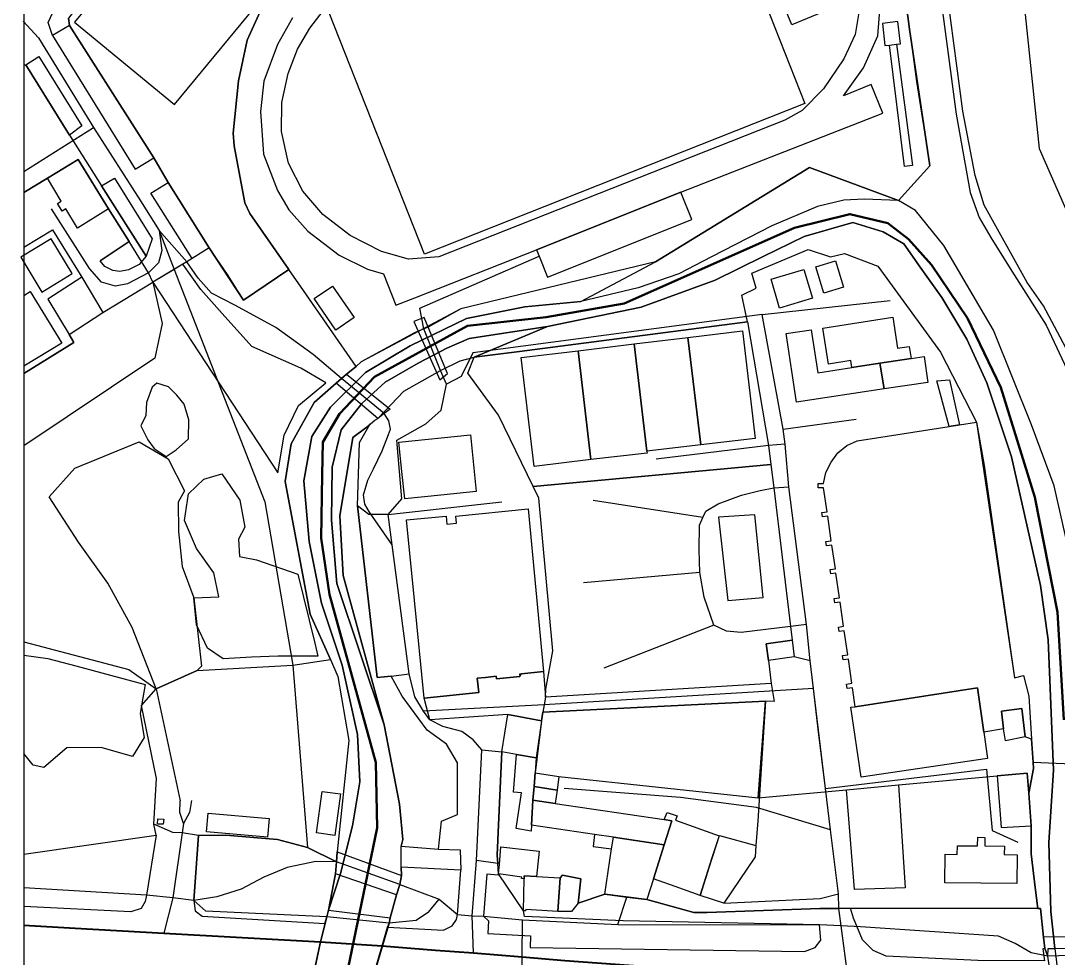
# Model space of a CAD drawing. Header units: millimetres. Extents: x 2635158 to 2636580, y 5834609 to 5836244.
# Drawn here: x 2635160.4 to 2635448.3, y 5835397.2 to 5835657.4 of the extents above; entities that cross this region are included whole.
import ezdxf

# ---------------------------------------------------------------- set-up
doc = ezdxf.new("R2010")
doc.units = ezdxf.units.MM
for name, color, linetype in [('IRT_OpenStreetMap_Vector geometry_amenity_cinema', 44, 'Continuous'), ('IRT_OpenStreetMap_Vector geometry_amenity_parking', 44, 'Continuous'), ('IRT_OpenStreetMap_Vector geometry_amenity_shelter', 44, 'Continuous'), ('IRT_OpenStreetMap_Vector geometry_barrier_fence', 90, 'Continuous'), ('IRT_OpenStreetMap_Vector geometry_barrier_wall', 90, 'Continuous'), ('IRT_OpenStreetMap_Vector geometry_building_barn', 10, 'Continuous'), ('IRT_OpenStreetMap_Vector geometry_building_civic', 10, 'Continuous'), ('IRT_OpenStreetMap_Vector geometry_building_garage', 10, 'Continuous'), ('IRT_OpenStreetMap_Vector geometry_building_industrial', 10, 'Continuous'), ('IRT_OpenStreetMap_Vector geometry_building_residential', 10, 'Continuous'), ('IRT_OpenStreetMap_Vector geometry_building_service', 10, 'Continuous'), ('IRT_OpenStreetMap_Vector geometry_building_yes', 10, 'Continuous'), ('IRT_OpenStreetMap_Vector geometry_highway_cycleway', 220, 'Continuous'), ('IRT_OpenStreetMap_Vector geometry_highway_path', 220, 'Continuous'), ('IRT_OpenStreetMap_Vector geometry_highway_service', 220, 'Continuous'), ('IRT_OpenStreetMap_Vector geometry_landuse_grass', 60, 'Continuous'), ('IRT_OpenStreetMap_Vector geometry_landuse_residential', 60, 'Continuous'), ('IRT_OpenStreetMap_Vector geometry_leisure_outdoor_seating', 82, 'Continuous'), ('IRT_OpenStreetMap_Vector geometry_leisure_pitch', 82, 'Continuous'), ('IRT_OpenStreetMap_Vector geometry_leisure_sports_centre', 82, 'Continuous'), ('IRT_OpenStreetMap_Vector geometry_leisure_swimming_pool', 82, 'Continuous'), ('IRT_OpenStreetMap_Vector geometry_leisure_track', 82, 'Continuous'), ('IRT_OpenStreetMap_Vector geometry_man_made_bridge', 30, 'Continuous'), ('IRT_OpenStreetMap_Vector geometry_man_made_pipeline', 30, 'Continuous'), ('IRT_OpenStreetMap_Vector geometry_natural_bare_rock', 72, 'Continuous'), ('IRT_OpenStreetMap_Vector geometry_natural_cliff', 72, 'Continuous'), ('IRT_OpenStreetMap_Vector geometry_natural_grassland', 72, 'Continuous'), ('IRT_OpenStreetMap_Vector geometry_natural_sand', 72, 'Continuous'), ('IRT_OpenStreetMap_Vector geometry_natural_scrub', 72, 'Continuous'), ('IRT_OpenStreetMap_Vector geometry_natural_water', 72, 'Continuous'), ('IRT_OpenStreetMap_Vector geometry_natural_wood', 72, 'Continuous'), ('IRT_OpenStreetMap_Vector geometry_tourism_caravan_site', 24, 'Continuous'), ('IRT_OpenStreetMap_Vector geometry_unknown', 7, 'Continuous')]:
    doc.layers.add(name, color=color, linetype=linetype)
for name, color, linetype, lineweight in [('IRT_OpenStreetMap_Vector geometry_highway_footway', 220, 'Continuous', 30), ('IRT_OpenStreetMap_Vector geometry_highway_primary', 220, 'Continuous', 40), ('IRT_OpenStreetMap_Vector geometry_waterway_stream', 130, 'Continuous', 50)]:
    doc.layers.add(name, color=color, linetype=linetype, lineweight=lineweight)

msp = doc.modelspace()

# ---------------------------------------------------------------- linework, layer by layer
msp.add_lwpolyline([(2635161.27, 5834613.55), (2636575.35, 5834613.55), (2636575.35, 5836234.65), (2635161.27, 5836234.65)], close=True)
at = {"layer": 'IRT_OpenStreetMap_Vector geometry_amenity_cinema'}
msp.add_lwpolyline([(2635368.62, 5835534.3), (2635369.45, 5835527.83), (2635374, 5835489.26), (2635374.46, 5835485.47), (2635367.26, 5835484.48), (2635367.95, 5835479.88), (2635368.71, 5835473.52), (2635306.02, 5835469.72), (2635306.18, 5835471.95), (2635308.07, 5835482.59), (2635304.23, 5835524.95), (2635302.62, 5835528.18), (2635368.62, 5835534.3)], dxfattribs=at)
at = {"layer": 'IRT_OpenStreetMap_Vector geometry_amenity_parking'}
for points in [[(2635192.2, 5835616.23), (2635197.4, 5835619.38), (2635173.94, 5835656.13), (2635169.27, 5835653.37), (2635192.2, 5835616.23)], [(2635161.87, 5835645.23), (2635165.44, 5835647.48), (2635177.42, 5835628.22), (2635173.96, 5835625.72), (2635161.87, 5835645.23)], [(2635182.88, 5835611.58), (2635186.49, 5835613.7), (2635196.86, 5835596.92), (2635195.19, 5835592.05), (2635182.88, 5835611.58)], [(2635212.73, 5835594.4), (2635207.99, 5835591.42), (2635196.57, 5835609.6), (2635201.31, 5835612.57), (2635212.73, 5835594.4)], [(2635205.42, 5835589.83), (2635202.99, 5835588.37), (2635197.1, 5835584.83), (2635231.81, 5835531.98), (2635233.51, 5835542.39), (2635237.49, 5835550.6), (2635245.1, 5835556.93), (2635238.17, 5835561.02), (2635224.58, 5835566.98), (2635216.28, 5835576.2), (2635210.41, 5835582.82), (2635205.42, 5835589.83)], [(2635262.42, 5835520.41), (2635257.07, 5835520.35), (2635253.91, 5835522.82), (2635259.35, 5835475.11), (2635263.2, 5835475.55), (2635268.24, 5835476.13), (2635262.42, 5835520.41)], [(2635205.21, 5835432.08), (2635202.68, 5835432.17), (2635197.38, 5835434.41), (2635198.12, 5835447.1), (2635193.93, 5835467.38), (2635198.04, 5835472.03), (2635209.42, 5835477.11), (2635235.93, 5835478.61), (2635246.36, 5835480.1), (2635248.46, 5835475.4), (2635251.52, 5835457.69), (2635248.23, 5835426.73), (2635248.01, 5835423.94), (2635239.98, 5835427.93), (2635231.65, 5835430.2), (2635217.31, 5835431.37), (2635209.8, 5835431.25), (2635205.21, 5835432.08)], [(2635379.49, 5835479.75), (2635375.1, 5835480.85), (2635367.95, 5835479.88), (2635368.71, 5835473.52), (2635369.49, 5835468.53), (2635367.13, 5835468.54), (2635364.94, 5835435.41), (2635364.42, 5835428.56), (2635364.26, 5835425.39), (2635355.58, 5835412.53), (2635382.3, 5835413.78), (2635387.34, 5835415.1), (2635385.11, 5835432.87), (2635383.73, 5835444.33), (2635379.49, 5835479.75)], [(2635272.36, 5835469.37), (2635287.52, 5835471), (2635287.11, 5835474.96), (2635289.41, 5835475.19), (2635292.39, 5835475.48), (2635292.46, 5835474.8), (2635298.89, 5835475.45), (2635299.39, 5835476.17), (2635305.51, 5835476.77), (2635306.02, 5835469.72), (2635305.65, 5835467.6), (2635305.31, 5835465.57), (2635304.92, 5835463.09), (2635295.62, 5835464.85), (2635273.92, 5835463.44), (2635272.36, 5835469.37)], [(2635288.35, 5835455.04), (2635293.93, 5835454.5), (2635293.1, 5835436.27), (2635292.62, 5835425.79), (2635292.8, 5835423.48), (2635286.93, 5835424.33), (2635288.35, 5835455.04)], [(2635389.59, 5835444), (2635403.97, 5835445.34), (2635405.82, 5835416.79), (2635391.8, 5835416.28), (2635389.59, 5835444)], [(2635322.53, 5835415.05), (2635324.35, 5835427.58), (2635324.96, 5835430.84), (2635339.01, 5835428.68), (2635336.03, 5835419.25), (2635334.13, 5835413.51), (2635322.53, 5835415.05)], [(2635315.15, 5835412.5), (2635313.3, 5835410.2), (2635309.45, 5835410.19), (2635310.16, 5835419.5), (2635310.8, 5835420.33), (2635315.86, 5835419.28), (2635315.15, 5835412.5)]]:
    msp.add_lwpolyline(points, dxfattribs=at)
at = {"layer": 'IRT_OpenStreetMap_Vector geometry_amenity_shelter'}
msp.add_lwpolyline([(2635212.4, 5835437.51), (2635229.4, 5835436.03), (2635228.93, 5835430.82), (2635211.94, 5835432.3), (2635212.4, 5835437.51)], dxfattribs=at)
at = {"layer": 'IRT_OpenStreetMap_Vector geometry_barrier_fence'}
for points in [[(2635304.35, 5835768.57), (2635321.81, 5835768.52), (2635333.2, 5835767.92), (2635338.98, 5835767.84), (2635353.21, 5835766.67), (2635363.78, 5835763.19), (2635367.5, 5835760.68), (2635375.69, 5835753.91), (2635382.13, 5835748.3), (2635384.96, 5835736.34), (2635386.42, 5835730.18), (2635402.13, 5835680.62), (2635404.84, 5835672.08), (2635407.07, 5835655.13), (2635412.66, 5835617.18), (2635404.02, 5835607.53), (2635379.27, 5835616.69), (2635336.56, 5835590.52)], [(2635439.76, 5835584.8), (2635427.78, 5835606.27), (2635425.26, 5835614.45), (2635421.85, 5835632.31), (2635416.05, 5835676.47), (2635411.05, 5835704.39), (2635407.78, 5835712.67), (2635398.33, 5835731.24), (2635392.79, 5835746.94), (2635391.32, 5835753.21)], [(2635386.42, 5835730.18), (2635350.77, 5835715.78), (2635341.85, 5835712.18), (2635251.81, 5835675.95), (2635247.96, 5835673.54), (2635242.13, 5835674.39), (2635233.62, 5835668.24), (2635227.89, 5835662.25), (2635223.29, 5835652.02), (2635220.88, 5835640.8), (2635219.36, 5835626.27), (2635219.69, 5835622.7), (2635222.62, 5835606.93), (2635224.03, 5835603.89), (2635234.86, 5835588.4)], [(2635336.56, 5835590.52), (2635282.55, 5835577.51), (2635273.5, 5835572.38), (2635272.25, 5835571.88), (2635269.68, 5835570.77), (2635254.86, 5835562.74), (2635253.47, 5835561.47), (2635238.91, 5835582.6), (2635234.86, 5835588.4), (2635222.2, 5835579.92), (2635217.97, 5835586.73), (2635212.73, 5835594.4), (2635201.31, 5835612.57), (2635197.4, 5835619.38), (2635173.94, 5835656.13), (2635173.64, 5835658.19)], [(2635161.27, 5835609.75), (2635167.82, 5835613.73)], [(2635197.1, 5835584.83), (2635195.88, 5835587.49), (2635190.55, 5835596.14)], [(2635197.1, 5835584.83), (2635199.64, 5835573.44), (2635197.62, 5835563.82), (2635161.27, 5835539.41)], [(2635452.8, 5835562.29), (2635444.25, 5835578.26), (2635439.76, 5835584.8)], [(2635286.22, 5835564.05), (2635298.85, 5835565.67), (2635362.07, 5835573.91), (2635367.94, 5835539.58), (2635368.62, 5835534.3), (2635302.62, 5835528.18), (2635293.03, 5835547.92), (2635284.48, 5835559.58), (2635286.22, 5835564.05)], [(2635362.07, 5835573.91), (2635298.85, 5835565.67), (2635286.22, 5835564.05)], [(2635367.95, 5835479.88), (2635368.71, 5835473.52), (2635306.02, 5835469.72), (2635306.18, 5835471.95), (2635308.07, 5835482.59), (2635304.23, 5835524.95), (2635302.62, 5835528.18), (2635368.62, 5835534.3), (2635369.45, 5835527.83), (2635374, 5835489.26), (2635374.46, 5835485.47)], [(2635442.65, 5835411.07), (2635441.96, 5835416.88), (2635440.85, 5835426.16), (2635440.8, 5835433.95), (2635440.14, 5835443.04), (2635441.43, 5835449.87), (2635441.34, 5835451.56), (2635440.96, 5835458)], [(2635445.43, 5835397.81), (2635444.62, 5835399.93), (2635444.28, 5835403.06), (2635443.45, 5835411.02), (2635442.65, 5835411.07)]]:
    msp.add_lwpolyline(points, dxfattribs=at)
at = {"layer": 'IRT_OpenStreetMap_Vector geometry_barrier_wall'}
for points in [[(2635184.8, 5835605.23), (2635190.55, 5835596.14), (2635182.45, 5835590.77)], [(2635177.38, 5835586.22), (2635183.17, 5835576.46), (2635197.1, 5835584.83)], [(2635310.16, 5835419.5), (2635310.8, 5835420.33), (2635315.86, 5835419.28), (2635315.15, 5835412.5), (2635322.53, 5835415.05), (2635328.58, 5835414.15), (2635334.13, 5835413.51), (2635347.21, 5835409.91), (2635350.93, 5835409.92), (2635382.21, 5835411), (2635387.43, 5835411), (2635390.71, 5835411.11), (2635442.65, 5835411.07)]]:
    msp.add_lwpolyline(points, dxfattribs=at)
at = {"layer": 'IRT_OpenStreetMap_Vector geometry_building_barn'}
msp.add_lwpolyline([(2635293.93, 5835454.5), (2635295.62, 5835464.85), (2635304.92, 5835463.09), (2635303.42, 5835452.83), (2635297.97, 5835453.73), (2635293.93, 5835454.5)], dxfattribs=at)
at = {"layer": 'IRT_OpenStreetMap_Vector geometry_building_civic'}
for points in [[(2635161.27, 5835594.56), (2635169.23, 5835599.39), (2635177.38, 5835586.22), (2635167.98, 5835580.13), (2635173.87, 5835570.36), (2635175.2, 5835568.13), (2635161.27, 5835559.55)], [(2635391.05, 5835561.16), (2635390.75, 5835563.09), (2635384.62, 5835562.14), (2635383.03, 5835572.12), (2635402.4, 5835575.15), (2635403.75, 5835566.55), (2635407, 5835566.98), (2635407.51, 5835563.68), (2635398.86, 5835562.35), (2635391.05, 5835561.16)], [(2635265.97, 5835422.52), (2635266.02, 5835428.34), (2635276.32, 5835427.53), (2635282.39, 5835427.36), (2635282.6, 5835421.69), (2635265.97, 5835422.52)]]:
    msp.add_lwpolyline(points, dxfattribs=at)
at = {"layer": 'IRT_OpenStreetMap_Vector geometry_building_garage'}
for points in [[(2635309.25, 5835443.86), (2635302.87, 5835444.87), (2635303.19, 5835448.69), (2635309.79, 5835447.65), (2635309.25, 5835443.86)], [(2635302.87, 5835444.87), (2635309.25, 5835443.86), (2635308.71, 5835440.18), (2635302.54, 5835441.1), (2635302.87, 5835444.87)]]:
    msp.add_lwpolyline(points, dxfattribs=at)
at = {"layer": 'IRT_OpenStreetMap_Vector geometry_building_industrial'}
msp.add_lwpolyline([(2635392, 5835467.05), (2635391.26, 5835472.31), (2635389.8, 5835472.09), (2635389.61, 5835473.32), (2635391.09, 5835473.54), (2635390.12, 5835480.22), (2635388.65, 5835480.01), (2635388.48, 5835481.21), (2635389.94, 5835481.42), (2635388.97, 5835488.14), (2635387.51, 5835487.93), (2635387.33, 5835489.15), (2635388.79, 5835489.36), (2635387.82, 5835496.04), (2635386.36, 5835495.83), (2635386.19, 5835497.04), (2635387.65, 5835497.25), (2635386.66, 5835504.09), (2635385.2, 5835503.88), (2635385.03, 5835505.08), (2635386.49, 5835505.29), (2635385.53, 5835511.92), (2635384.07, 5835511.71), (2635383.89, 5835512.92), (2635385.35, 5835513.12), (2635384.36, 5835519.94), (2635382.9, 5835519.73), (2635382.73, 5835520.96), (2635384.18, 5835521.17), (2635383.23, 5835527.8), (2635381.76, 5835527.75), (2635381.75, 5835528.97), (2635383.24, 5835528.99), (2635383.88, 5835532.04), (2635385.32, 5835534.9), (2635387.17, 5835537.49), (2635389.66, 5835539.5), (2635392.51, 5835540.83), (2635397.9, 5835541.67), (2635418.03, 5835544.79), (2635420.93, 5835545.24), (2635425.7, 5835545.98), (2635427.79, 5835534.01), (2635436.19, 5835475.05), (2635438.67, 5835475.66), (2635440.14, 5835469.93), (2635440.96, 5835458), (2635439.19, 5835458.67), (2635438.22, 5835466.5), (2635432.56, 5835465.77), (2635433.15, 5835460.94), (2635427.65, 5835459.95), (2635425.89, 5835472.29), (2635392, 5835467.05)], dxfattribs=at)
at = {"layer": 'IRT_OpenStreetMap_Vector geometry_building_residential'}
for points in [[(2635339.01, 5835428.68), (2635324.96, 5835430.84), (2635319.62, 5835431.55), (2635302.12, 5835434.14), (2635302.54, 5835441.1), (2635308.71, 5835440.18), (2635338.95, 5835435.71), (2635341.13, 5835435.39), (2635339.01, 5835428.68)], [(2635336.03, 5835419.25), (2635339.01, 5835428.68), (2635341.13, 5835435.39), (2635338.95, 5835435.71), (2635339.82, 5835437.69), (2635342.55, 5835436.76), (2635342.12, 5835435.57), (2635354.22, 5835431.22), (2635352.31, 5835425.21), (2635351.48, 5835422.62), (2635348.94, 5835414.66), (2635342.08, 5835417.1), (2635336.03, 5835419.25)], [(2635433.41, 5835428.34), (2635433.38, 5835425.98), (2635436.98, 5835425.97), (2635436.86, 5835417.93), (2635416.86, 5835418.17), (2635417, 5835426.1), (2635420.32, 5835426.06), (2635420.4, 5835428.44), (2635425.98, 5835428.43), (2635426.01, 5835430.79), (2635428.01, 5835430.76), (2635427.98, 5835428.4), (2635433.41, 5835428.34)], [(2635299.98, 5835410.4), (2635300.16, 5835419.26), (2635300.16, 5835420.14), (2635303.53, 5835419.93), (2635310.16, 5835419.5), (2635309.45, 5835410.19), (2635300.55, 5835410.77), (2635300.54, 5835410.39), (2635299.98, 5835410.4)]]:
    msp.add_lwpolyline(points, dxfattribs=at)
at = {"layer": 'IRT_OpenStreetMap_Vector geometry_building_service'}
msp.add_lwpolyline([(2635167.82, 5835613.73), (2635176.34, 5835618.95), (2635184.8, 5835605.23), (2635176.21, 5835599.83), (2635172.94, 5835605.25), (2635171.88, 5835604.61), (2635170.59, 5835606.72), (2635171.65, 5835607.35), (2635167.82, 5835613.73)], dxfattribs=at)
at = {"layer": 'IRT_OpenStreetMap_Vector geometry_building_yes'}
for points in [[(2635303.56, 5835593.81), (2635304.25, 5835592.09), (2635306.6, 5835586.22), (2635346.65, 5835602.23), (2635343.61, 5835609.82), (2635303.56, 5835593.81)], [(2635381.05, 5835589.1), (2635386.51, 5835590.8), (2635388.77, 5835583.49), (2635383.31, 5835581.8), (2635381.05, 5835589.1)], [(2635368.65, 5835585.71), (2635377.73, 5835588.41), (2635380.1, 5835580.4), (2635371.03, 5835577.7), (2635368.65, 5835585.71)], [(2635241.87, 5835580.33), (2635246.97, 5835583.81), (2635252.96, 5835575.04), (2635247.86, 5835571.57), (2635241.87, 5835580.33)], [(2635398.86, 5835562.35), (2635400, 5835555.24), (2635375.69, 5835551.59), (2635372.84, 5835570.59), (2635379.78, 5835571.66), (2635381.62, 5835559.71), (2635391.05, 5835561.16), (2635398.86, 5835562.35)], [(2635398.86, 5835562.35), (2635407.51, 5835563.68), (2635411.17, 5835564.24), (2635412.17, 5835557.07), (2635400, 5835555.24), (2635398.86, 5835562.35)], [(2635418.03, 5835544.79), (2635414.68, 5835557.47), (2635418.13, 5835557.8), (2635420.93, 5835545.24), (2635418.03, 5835544.79)], [(2635265.37, 5835540.45), (2635285.2, 5835542.47), (2635286.81, 5835526.75), (2635276.96, 5835525.74), (2635266.97, 5835524.72), (2635266.2, 5835532.34), (2635265.37, 5835540.45)], [(2635298.83, 5835476.11), (2635298.89, 5835475.45), (2635292.46, 5835474.8), (2635292.39, 5835475.48), (2635289.41, 5835475.19), (2635287.11, 5835474.96), (2635287.52, 5835471), (2635272.36, 5835469.37), (2635269.68, 5835496.57), (2635267.52, 5835518.88), (2635278.49, 5835519.94), (2635278.71, 5835517.7), (2635281.37, 5835517.96), (2635281.16, 5835519.97), (2635301.22, 5835521.93), (2635305.51, 5835476.77), (2635299.39, 5835476.17), (2635298.83, 5835476.11)], [(2635354.06, 5835519.69), (2635356.68, 5835496.51), (2635366.45, 5835497.39), (2635364.17, 5835520.27), (2635354.06, 5835519.69)], [(2635374.46, 5835485.47), (2635375.1, 5835480.85), (2635367.95, 5835479.88), (2635367.26, 5835484.48), (2635374.46, 5835485.47)], [(2635390.77, 5835466.87), (2635392, 5835467.05), (2635425.89, 5835472.29), (2635427.65, 5835459.95), (2635428.72, 5835452.67), (2635393.61, 5835447.51), (2635390.77, 5835466.87)], [(2635438.22, 5835466.5), (2635439.19, 5835458.67), (2635433.74, 5835457.53), (2635433.15, 5835460.94), (2635432.56, 5835465.77), (2635438.22, 5835466.5)], [(2635297.97, 5835453.73), (2635303.42, 5835452.83), (2635303.19, 5835448.69), (2635302.87, 5835444.87), (2635302.54, 5835441.1), (2635302.12, 5835434.14), (2635302.03, 5835432.46), (2635297.9, 5835433.26), (2635299.36, 5835443.11), (2635297.2, 5835443.29), (2635297.97, 5835453.73)], [(2635431.42, 5835447.88), (2635432.49, 5835433.56), (2635440.8, 5835433.95), (2635440.14, 5835443.04), (2635439.68, 5835448.55), (2635431.42, 5835447.88)], [(2635244.04, 5835443.53), (2635249.12, 5835442.86), (2635247.55, 5835431.31), (2635242.47, 5835431.99), (2635244.04, 5835443.53)], [(2635198.43, 5835435.96), (2635200.11, 5835435.81), (2635199.99, 5835434.43), (2635198.37, 5835434.48), (2635198.43, 5835435.96)], [(2635319.62, 5835431.55), (2635319.24, 5835428.23), (2635324.35, 5835427.58), (2635324.96, 5835430.84), (2635319.62, 5835431.55)], [(2635304.27, 5835426.99), (2635303.53, 5835419.93), (2635300.16, 5835420.14), (2635300.16, 5835419.26), (2635299.42, 5835419.36), (2635299.46, 5835419.73), (2635293.02, 5835420.67), (2635293.26, 5835423.28), (2635293.69, 5835428.12), (2635304.27, 5835426.99)]]:
    msp.add_lwpolyline(points, dxfattribs=at)
at = {"layer": 'IRT_OpenStreetMap_Vector geometry_highway_cycleway'}
for points in [[(2635233.27, 5835741.56), (2635254.92, 5835759.88), (2635262.79, 5835763.53), (2635277.82, 5835767.95), (2635298.18, 5835772.21), (2635319.34, 5835771.86), (2635333.48, 5835770.8), (2635350.88, 5835769.25), (2635358.05, 5835767.73), (2635363.44, 5835765.46), (2635371.47, 5835759.78), (2635378.92, 5835753.46), (2635387.57, 5835744.83), (2635393.7, 5835735.81), (2635397.22, 5835729.25), (2635408.6, 5835704.04), (2635414.88, 5835670.57), (2635420.02, 5835631.52), (2635423.93, 5835609.74), (2635426.41, 5835602.78), (2635429.63, 5835597.27), (2635435.44, 5835587.97), (2635444.95, 5835572.96), (2635451.58, 5835558.97)], [(2635249.4, 5835558.12), (2635241.54, 5835564.83), (2635231.21, 5835572.3), (2635219.84, 5835578.49), (2635213.33, 5835581.85), (2635209.66, 5835585.97), (2635206.53, 5835590.49), (2635198.8, 5835599.24)], [(2635261.24, 5835548.38), (2635249.4, 5835558.12)], [(2635263.53, 5835511.95), (2635257.17, 5835521.07), (2635255.91, 5835523.28), (2635255.54, 5835525.84), (2635256.71, 5835529.88), (2635258.31, 5835533.06), (2635260.73, 5835538.02), (2635262.49, 5835542.6), (2635263.06, 5835544.11), (2635262.62, 5835546.43), (2635261.24, 5835548.38)], [(2635248.01, 5835423.94), (2635242.34, 5835424.09), (2635234.35, 5835422.41), (2635227.85, 5835419.76), (2635221.58, 5835416.43), (2635214.86, 5835414.23), (2635208.43, 5835413.23)], [(2635265.61, 5835417.69), (2635248.01, 5835423.94)], [(2635195.3, 5835414.74), (2635161.27, 5835416.73)], [(2635265.61, 5835417.69), (2635276.58, 5835413.59), (2635281.64, 5835409.41)], [(2635208.43, 5835413.23), (2635202.68, 5835413.95), (2635195.3, 5835414.74)], [(2635281.64, 5835409.41), (2635285.73, 5835409.02)], [(2635285.73, 5835409.02), (2635288.82, 5835408.87)], [(2635288.82, 5835408.87), (2635299.67, 5835407.87), (2635326.13, 5835406.57), (2635382.1, 5835406.51)], [(2635393.43, 5835405.9), (2635388.08, 5835406.25), (2635382.1, 5835406.51)], [(2635445.43, 5835397.81), (2635440.82, 5835398.76), (2635436.43, 5835401.31), (2635431.76, 5835403.34), (2635393.43, 5835405.9)], [(2635458.87, 5835398.26), (2635454.64, 5835398.12), (2635445.43, 5835397.81)]]:
    msp.add_lwpolyline(points, dxfattribs=at)
at = {"layer": 'IRT_OpenStreetMap_Vector geometry_highway_footway'}
for points in [[(2635272.25, 5835571.88), (2635271.21, 5835577.64), (2635304.25, 5835592.09)], [(2635276.91, 5835560.36), (2635272.25, 5835571.88)], [(2635262.42, 5835520.41), (2635266.15, 5835524.78), (2635264.8, 5835540.99), (2635272.83, 5835545.53), (2635277.07, 5835549.35), (2635278.58, 5835556.57), (2635276.91, 5835560.36)], [(2635378.45, 5835489.86), (2635374, 5835489.26), (2635360.37, 5835487.61), (2635356.3, 5835488.04), (2635352.73, 5835489.7), (2635350.06, 5835497.46), (2635348.9, 5835504.33), (2635348.72, 5835510.59), (2635348.78, 5835517.46), (2635349.71, 5835519.54), (2635350.51, 5835521.36), (2635353.99, 5835523.33), (2635360.44, 5835525.76), (2635365.64, 5835527.04), (2635369.45, 5835527.83), (2635373.6, 5835528.09)], [(2635262.42, 5835520.41), (2635293.97, 5835523.91)], [(2635349.71, 5835519.54), (2635319.25, 5835524.28)], [(2635348.9, 5835504.33), (2635316.62, 5835501.41)], [(2635352.73, 5835489.7), (2635322.23, 5835477.73)], [(2635380.41, 5835472.05), (2635305.65, 5835467.6), (2635272.22, 5835465.76)], [(2635217.31, 5835431.37), (2635231.65, 5835430.2), (2635239.98, 5835427.93), (2635248.01, 5835423.94)], [(2635273.61, 5835410.03), (2635276.58, 5835413.59)], [(2635245.38, 5835408.73), (2635211.81, 5835410.3), (2635208.43, 5835413.23)], [(2635262.66, 5835406.96), (2635245.38, 5835408.73)], [(2635273.61, 5835410.03), (2635270.18, 5835407.66), (2635262.66, 5835406.96)], [(2635299.68, 5835386.33), (2635299.53, 5835397.62), (2635299.67, 5835407.87)]]:
    msp.add_lwpolyline(points, dxfattribs=at)
at = {"layer": 'IRT_OpenStreetMap_Vector geometry_highway_path'}
for points in [[(2635198.8, 5835599.24), (2635202.99, 5835588.37), (2635228.18, 5835523.94), (2635235.93, 5835478.61), (2635239.98, 5835427.93)], [(2635366.15, 5835575.88), (2635285.91, 5835565.28), (2635282.66, 5835558.68), (2635278.58, 5835556.57)], [(2635372.52, 5835539.93), (2635367.94, 5835539.58), (2635336.72, 5835535.78)], [(2635161.27, 5835485.05), (2635190.38, 5835477.4), (2635198.04, 5835472.03), (2635204.69, 5835440.9)], [(2635385.11, 5835432.87), (2635364.59, 5835439.07), (2635343.48, 5835441.87), (2635311.19, 5835444.34)]]:
    msp.add_lwpolyline(points, dxfattribs=at)
at = {"layer": 'IRT_OpenStreetMap_Vector geometry_highway_primary'}
for points in [[(2635161.27, 5835406.39), (2635175.54, 5835405.59), (2635200.09, 5835404.21), (2635243.64, 5835401.76)], [(2635243.64, 5835401.76), (2635260.76, 5835400.68)], [(2635260.76, 5835400.68), (2635275.55, 5835399.47)], [(2635275.55, 5835399.47), (2635286.09, 5835398.74), (2635299.53, 5835397.62), (2635311.38, 5835396.64), (2635358.44, 5835393.22), (2635390.06, 5835391.62), (2635416.21, 5835390.2), (2635446.75, 5835389.15)]]:
    msp.add_lwpolyline(points, dxfattribs=at)
at = {"layer": 'IRT_OpenStreetMap_Vector geometry_highway_service'}
for points in [[(2635161.09, 5835657.32), (2635165.35, 5835652.69), (2635180.66, 5835627.76), (2635193.68, 5835607.46), (2635198.8, 5835599.24)], [(2635161.27, 5835615.57), (2635180.66, 5835627.76)], [(2635198.8, 5835599.24), (2635199.59, 5835593.65), (2635198.67, 5835590.23), (2635195.88, 5835587.49), (2635190.03, 5835584.44), (2635186.71, 5835583.73), (2635182.83, 5835584.9), (2635179.53, 5835588.69), (2635168.92, 5835605.26)], [(2635381.76, 5835460.79), (2635380.41, 5835472.05), (2635379.49, 5835479.75), (2635378.45, 5835489.86), (2635373.6, 5835528.09), (2635372.52, 5835539.93), (2635372.02, 5835544.04), (2635366.15, 5835575.88), (2635401.72, 5835579.8)], [(2635372.02, 5835544.04), (2635392.23, 5835546.87)], [(2635263.53, 5835511.95), (2635262.42, 5835520.41)], [(2635288.35, 5835455.04), (2635286, 5835457.87), (2635282.87, 5835460.15), (2635277.53, 5835461.55), (2635273.92, 5835463.44), (2635272.22, 5835465.76), (2635269.77, 5835469.81), (2635268.24, 5835476.13), (2635263.53, 5835511.95)], [(2635390.06, 5835391.62), (2635388.08, 5835406.25), (2635387.43, 5835411), (2635387.34, 5835415.1), (2635385.11, 5835432.87), (2635383.73, 5835444.33), (2635381.76, 5835460.79)], [(2635285.73, 5835409.02), (2635286.93, 5835424.33), (2635288.35, 5835455.04)], [(2635383.73, 5835444.33), (2635428.41, 5835449.7)], [(2635428.41, 5835449.7), (2635430.01, 5835432.68), (2635437.17, 5835429.48)], [(2635205.56, 5835434.62), (2635204.61, 5835437.67), (2635204.69, 5835440.9)], [(2635207.84, 5835441), (2635207.28, 5835437.64), (2635205.56, 5835434.62)], [(2635205.56, 5835434.62), (2635205.21, 5835432.08), (2635202.68, 5835413.95), (2635200.09, 5835404.21)], [(2635326.13, 5835406.57), (2635328.58, 5835414.15)], [(2635286.09, 5835398.74), (2635285.73, 5835409.02)]]:
    msp.add_lwpolyline(points, dxfattribs=at)
at = {"layer": 'IRT_OpenStreetMap_Vector geometry_landuse_grass'}
for points in [[(2635173.94, 5835656.13), (2635169.27, 5835653.37), (2635168, 5835656.93), (2635170.55, 5835662.29), (2635188.54, 5835686.66), (2635237.89, 5835736.51), (2635219.47, 5835712.63), (2635192.33, 5835682.4), (2635173.64, 5835658.19), (2635173.94, 5835656.13)], [(2635365.03, 5835441.73), (2635367.13, 5835468.54), (2635305.31, 5835465.57), (2635304.92, 5835463.09), (2635303.19, 5835448.69), (2635309.79, 5835447.65), (2635365.03, 5835441.73)], [(2635209.8, 5835431.25), (2635208.43, 5835413.23), (2635208.83, 5835410.39), (2635210.8, 5835408.91), (2635244.81, 5835406.9), (2635245.38, 5835408.73), (2635245.84, 5835410.56), (2635247.74, 5835420.66), (2635248.01, 5835423.94), (2635239.98, 5835427.93), (2635231.65, 5835430.2), (2635217.31, 5835431.37), (2635209.8, 5835431.25)], [(2635265.61, 5835417.69), (2635264.72, 5835414.79), (2635262.91, 5835408.44), (2635262.66, 5835406.96), (2635262.23, 5835405.89), (2635277.72, 5835405.01), (2635280.19, 5835406.19), (2635281.38, 5835407.97), (2635281.64, 5835409.41), (2635282.6, 5835421.69), (2635265.97, 5835422.52), (2635266.09, 5835420.21), (2635265.61, 5835417.69)], [(2635288.82, 5835408.87), (2635290.25, 5835407.59), (2635290.06, 5835404.09), (2635301.89, 5835403.4), (2635301.79, 5835400.2), (2635377.92, 5835399.06), (2635380.93, 5835400.2), (2635382.42, 5835402.28), (2635382.1, 5835406.51), (2635327.56, 5835407.57), (2635300.26, 5835408.84), (2635299.98, 5835410.4), (2635300.16, 5835419.26), (2635299.42, 5835419.36), (2635299.46, 5835419.73), (2635293.02, 5835420.67), (2635292.93, 5835420.31), (2635289.81, 5835420.57), (2635288.82, 5835408.87)], [(2635444.51, 5835396.51), (2635426.04, 5835396.58), (2635400.57, 5835397.82), (2635396.98, 5835399.37), (2635394.03, 5835402.33), (2635391.49, 5835408.33), (2635390.71, 5835411.11), (2635442.65, 5835411.07), (2635443.45, 5835411.02), (2635444.28, 5835403.06), (2635444.62, 5835399.93), (2635444.02, 5835399.88), (2635444.51, 5835396.51)]]:
    msp.add_lwpolyline(points, dxfattribs=at)
at = {"layer": 'IRT_OpenStreetMap_Vector geometry_landuse_residential'}
msp.add_lwpolyline([(2635300.54, 5835410.39), (2635299.98, 5835410.4), (2635293.02, 5835420.67), (2635292.8, 5835423.48), (2635292.62, 5835425.79), (2635293.1, 5835436.27), (2635293.93, 5835454.5), (2635295.62, 5835464.85), (2635304.92, 5835463.09), (2635305.31, 5835465.57), (2635367.13, 5835468.54), (2635365.03, 5835441.73), (2635389.59, 5835444), (2635403.97, 5835445.34), (2635431.42, 5835447.88), (2635439.68, 5835448.55), (2635440.14, 5835443.04), (2635440.8, 5835433.95), (2635440.85, 5835426.16), (2635441.96, 5835416.88), (2635442.65, 5835411.07), (2635387.43, 5835411), (2635382.21, 5835411), (2635350.93, 5835409.92), (2635347.21, 5835409.91), (2635334.13, 5835413.51), (2635328.58, 5835414.15), (2635322.53, 5835415.05), (2635315.15, 5835412.5), (2635315.86, 5835419.28), (2635310.8, 5835420.33), (2635310.16, 5835419.5), (2635309.45, 5835410.19), (2635300.55, 5835410.77), (2635300.54, 5835410.39)], dxfattribs=at)
at = {"layer": 'IRT_OpenStreetMap_Vector geometry_leisure_outdoor_seating'}
msp.add_lwpolyline([(2635354.3, 5835431.27), (2635364.42, 5835428.56), (2635364.26, 5835425.39), (2635355.58, 5835412.53), (2635348.94, 5835414.66), (2635352.31, 5835425.21), (2635354.3, 5835431.27)], dxfattribs=at)
at = {"layer": 'IRT_OpenStreetMap_Vector geometry_leisure_pitch'}
for points in [[(2635216.29, 5835706.68), (2635175.32, 5835657), (2635203.14, 5835634.17), (2635244.12, 5835683.83), (2635216.29, 5835706.68)], [(2635246.02, 5835659.6), (2635351.61, 5835701.33), (2635378.04, 5835634.42), (2635272.47, 5835592.68), (2635246.02, 5835659.6)], [(2635362.71, 5835684.56), (2635377.7, 5835690.78), (2635389.41, 5835662.52), (2635374.44, 5835656.31), (2635362.71, 5835684.56)], [(2635330.64, 5835567.73), (2635345.58, 5835569.54), (2635349.12, 5835539.72), (2635334.19, 5835537.93), (2635330.64, 5835567.73)], [(2635345.58, 5835569.54), (2635360.68, 5835571.4), (2635364.21, 5835541.49), (2635349.12, 5835539.72), (2635345.58, 5835569.54)], [(2635315.09, 5835565.82), (2635330.64, 5835567.73), (2635334.19, 5835537.93), (2635334.25, 5835537.45), (2635318.65, 5835535.63), (2635315.09, 5835565.82)], [(2635299.32, 5835563.94), (2635315.09, 5835565.82), (2635318.65, 5835535.63), (2635302.88, 5835533.75), (2635299.32, 5835563.94)]]:
    msp.add_lwpolyline(points, dxfattribs=at)
at = {"layer": 'IRT_OpenStreetMap_Vector geometry_leisure_sports_centre'}
for points in [[(2635404.84, 5835672.08), (2635407.07, 5835655.13), (2635408.98, 5835640.61), (2635412.66, 5835617.18), (2635404.02, 5835607.53), (2635379.27, 5835616.69), (2635336.56, 5835590.52), (2635282.55, 5835577.51), (2635273.5, 5835572.38), (2635272.25, 5835571.88), (2635269.68, 5835570.77), (2635254.86, 5835562.74), (2635253.47, 5835561.47), (2635238.91, 5835582.6), (2635234.86, 5835588.4), (2635224.03, 5835603.89), (2635222.62, 5835606.93), (2635219.69, 5835622.7), (2635219.36, 5835626.27), (2635220.88, 5835640.8), (2635223.29, 5835652.02), (2635227.89, 5835662.25)], [(2635173.64, 5835658.19), (2635173.94, 5835656.13), (2635197.4, 5835619.38), (2635201.31, 5835612.57), (2635212.73, 5835594.4), (2635222.2, 5835579.92), (2635234.86, 5835588.4), (2635224.03, 5835603.89), (2635222.62, 5835606.93), (2635219.69, 5835622.7), (2635219.36, 5835626.27), (2635220.88, 5835640.8), (2635223.29, 5835652.02), (2635227.89, 5835662.25)]]:
    msp.add_lwpolyline(points, dxfattribs=at)
at = {"layer": 'IRT_OpenStreetMap_Vector geometry_leisure_swimming_pool'}
for points in [[(2635160.43, 5835591.77), (2635166.25, 5835582.14), (2635174.74, 5835587.25), (2635168.91, 5835596.9), (2635160.43, 5835591.77)], [(2635161.27, 5835581.18), (2635163.06, 5835582.28), (2635171.81, 5835567.97), (2635161.27, 5835561.54)]]:
    msp.add_lwpolyline(points, dxfattribs=at)
at = {"layer": 'IRT_OpenStreetMap_Vector geometry_leisure_track'}
msp.add_lwpolyline([(2635401.5, 5835650.67), (2635403.46, 5835650.9), (2635407.86, 5835617.25), (2635405.68, 5835616.99), (2635401.5, 5835650.67)], dxfattribs=at)
at = {"layer": 'IRT_OpenStreetMap_Vector geometry_man_made_bridge'}
for points in [[(2635269.54, 5835573.95), (2635276.72, 5835557.79), (2635278.89, 5835559.54), (2635273.5, 5835572.38), (2635272.38, 5835575.05), (2635269.54, 5835573.95)], [(2635250.84, 5835559.37), (2635262.91, 5835549.67), (2635261.24, 5835548.38), (2635259.51, 5835547.08), (2635247.93, 5835556.88), (2635249.4, 5835558.12), (2635250.84, 5835559.37)], [(2635248.23, 5835426.73), (2635266.09, 5835420.21), (2635265.61, 5835417.69), (2635264.72, 5835414.79), (2635247.74, 5835420.66), (2635248.01, 5835423.94), (2635248.23, 5835426.73)], [(2635245.84, 5835410.56), (2635262.91, 5835408.44), (2635262.66, 5835406.96), (2635257.77, 5835390.34), (2635257.19, 5835388.4), (2635241.17, 5835390.15), (2635241.51, 5835391.86), (2635243.64, 5835401.76), (2635245.38, 5835408.73), (2635245.84, 5835410.56)], [(2635445.43, 5835397.81), (2635445.53, 5835399.93), (2635447.35, 5835399.95), (2635456.74, 5835400.04), (2635459.39, 5835400.15), (2635458.87, 5835398.26), (2635459.83, 5835389.92), (2635460.94, 5835381.97), (2635461.2, 5835379.57), (2635458.37, 5835379.58), (2635449.3, 5835379.62), (2635447.98, 5835379.66), (2635447.67, 5835382.02), (2635446.75, 5835389.15), (2635445.43, 5835397.81)]]:
    msp.add_lwpolyline(points, dxfattribs=at)
at = {"layer": 'IRT_OpenStreetMap_Vector geometry_man_made_pipeline'}
for points in [[(2635456.34, 5835450.92), (2635441.34, 5835451.56)], [(2635459.77, 5835403.27), (2635444.28, 5835403.06)]]:
    msp.add_lwpolyline(points, dxfattribs=at)
at = {"layer": 'IRT_OpenStreetMap_Vector geometry_natural_bare_rock'}
for points in [[(2635248.23, 5835426.73), (2635248.01, 5835423.94), (2635247.74, 5835420.66), (2635245.84, 5835410.56), (2635249.18, 5835420.72), (2635252.47, 5835433.95), (2635254.49, 5835446.23), (2635253.84, 5835459.33), (2635249.66, 5835478.55), (2635243.88, 5835495.82), (2635240.49, 5835512.92), (2635239.01, 5835529.76), (2635241.19, 5835542.08), (2635246.43, 5835550.22), (2635256.13, 5835559.8), (2635268.45, 5835567.21), (2635284.11, 5835574.8), (2635300.36, 5835578.05), (2635315.84, 5835579.54), (2635336.56, 5835590.52), (2635282.55, 5835577.51), (2635254.86, 5835562.74), (2635253.47, 5835561.47), (2635250.84, 5835559.37), (2635249.4, 5835558.12), (2635247.93, 5835556.88), (2635241.83, 5835551.49), (2635235.5, 5835539.96), (2635233.79, 5835529.57), (2635240.72, 5835492.69), (2635246.36, 5835480.1), (2635248.46, 5835475.4), (2635251.52, 5835457.69), (2635248.23, 5835426.73)], [(2635306.61, 5835572.53), (2635284.83, 5835569.23), (2635278.66, 5835566.59), (2635270.68, 5835562.38), (2635261.55, 5835557.14), (2635255.11, 5835551.18), (2635249.34, 5835543.89), (2635246.85, 5835533.5), (2635246.71, 5835518.86), (2635248.1, 5835501.27), (2635261.31, 5835461.97), (2635249.9, 5835503.44), (2635249, 5835519.99), (2635252.58, 5835541.73), (2635256.16, 5835544.46), (2635258.7, 5835546.57), (2635259.51, 5835547.08), (2635266.7, 5835554.59), (2635276.91, 5835560.36), (2635282.41, 5835563.05), (2635286.22, 5835564.05), (2635306.61, 5835572.53)]]:
    msp.add_lwpolyline(points, dxfattribs=at)
at = {"layer": 'IRT_OpenStreetMap_Vector geometry_natural_cliff'}
msp.add_lwpolyline([(2635427.97, 5835739.69), (2635429.64, 5835713.61), (2635438.55, 5835665.44), (2635443.08, 5835622), (2635454.68, 5835595.43), (2635467.23, 5835571.53)], dxfattribs=at)
at = {"layer": 'IRT_OpenStreetMap_Vector geometry_natural_grassland'}
for points in [[(2635234.86, 5835588.4), (2635222.2, 5835579.92), (2635212.73, 5835594.4), (2635207.99, 5835591.42), (2635206.53, 5835590.49), (2635205.42, 5835589.83), (2635197.1, 5835584.83), (2635199.64, 5835573.44), (2635197.62, 5835563.82), (2635161.27, 5835539.41)], [(2635161.27, 5835426.08), (2635197.97, 5835431.42), (2635197.38, 5835434.41), (2635198.12, 5835447.1), (2635193.93, 5835467.38), (2635198.04, 5835472.03), (2635209.42, 5835477.11), (2635235.93, 5835478.61), (2635246.36, 5835480.1), (2635240.72, 5835492.69), (2635233.79, 5835529.57), (2635235.5, 5835539.96), (2635241.83, 5835551.49), (2635247.93, 5835556.88), (2635249.4, 5835558.12), (2635250.84, 5835559.37), (2635253.47, 5835561.47), (2635238.91, 5835582.6), (2635234.86, 5835588.4)], [(2635161.27, 5835559.55), (2635175.2, 5835568.13), (2635173.87, 5835570.36), (2635183.17, 5835576.46), (2635197.1, 5835584.83), (2635199.64, 5835573.44), (2635197.62, 5835563.82), (2635161.27, 5835539.41)], [(2635197.97, 5835431.42), (2635195.3, 5835414.74), (2635194.96, 5835412.99), (2635193.81, 5835411.06), (2635190.95, 5835410.09), (2635161.27, 5835411.59)], [(2635161.27, 5835426.08), (2635197.97, 5835431.42)]]:
    msp.add_lwpolyline(points, dxfattribs=at)
at = {"layer": 'IRT_OpenStreetMap_Vector geometry_natural_sand'}
msp.add_lwpolyline([(2635400.24, 5835650.52), (2635401.5, 5835650.67), (2635403.46, 5835650.9), (2635404.53, 5835651.02), (2635403.82, 5835657.2), (2635399.53, 5835656.7), (2635400.24, 5835650.52)], dxfattribs=at)
at = {"layer": 'IRT_OpenStreetMap_Vector geometry_natural_scrub'}
for points in [[(2635382.13, 5835748.3), (2635387.57, 5835744.83), (2635393.7, 5835735.81), (2635397.22, 5835729.25), (2635408.6, 5835704.04), (2635414.88, 5835670.57), (2635420.02, 5835631.52), (2635423.93, 5835609.74), (2635426.41, 5835602.78), (2635429.63, 5835597.27), (2635435.44, 5835587.97), (2635444.95, 5835572.96), (2635451.58, 5835558.97)], [(2635455.06, 5835493.59), (2635447.22, 5835528.32), (2635440.96, 5835545.27), (2635430.36, 5835571.58), (2635416.58, 5835595.03), (2635408.7, 5835604.73), (2635404.02, 5835607.53), (2635412.66, 5835617.18), (2635407.07, 5835655.13), (2635404.84, 5835672.08), (2635402.13, 5835680.62), (2635386.42, 5835730.18), (2635384.96, 5835736.34), (2635382.13, 5835748.3)], [(2635404.02, 5835607.53), (2635394.46, 5835607.88), (2635388.86, 5835607.59), (2635381.51, 5835605.9), (2635368.9, 5835600.53), (2635352.15, 5835591.87), (2635343.02, 5835587.23), (2635331.79, 5835583.27), (2635315.84, 5835579.54), (2635336.56, 5835590.52), (2635379.27, 5835616.69), (2635404.02, 5835607.53)], [(2635445.43, 5835397.81), (2635445.53, 5835399.93), (2635447.35, 5835399.95), (2635446.26, 5835410.23), (2635445.75, 5835429.35), (2635446.98, 5835449.39), (2635446.06, 5835472.19), (2635445.52, 5835485.62), (2635443.42, 5835500.65), (2635435.33, 5835536.37), (2635428.56, 5835556.93), (2635422.97, 5835569.06), (2635416.05, 5835580.65), (2635410.48, 5835588.38), (2635405.45, 5835595.55), (2635399.74, 5835598.83), (2635391.32, 5835601.46), (2635377.87, 5835597.58), (2635366.49, 5835591.96), (2635353.09, 5835585.42), (2635332.57, 5835577.98), (2635306.61, 5835572.53), (2635286.22, 5835564.05), (2635298.85, 5835565.67), (2635362.07, 5835573.91), (2635360.53, 5835581.28), (2635364.54, 5835583.23), (2635363.27, 5835587.36), (2635378.93, 5835593.97), (2635385.14, 5835591.94), (2635389.06, 5835592.83), (2635398.23, 5835589.29), (2635415.67, 5835565.45), (2635425.7, 5835545.98), (2635436.19, 5835475.05), (2635438.67, 5835475.66), (2635440.14, 5835469.93), (2635440.96, 5835458), (2635441.34, 5835451.56), (2635441.43, 5835449.87), (2635440.14, 5835443.04), (2635440.8, 5835433.95), (2635440.85, 5835426.16), (2635441.96, 5835416.88), (2635442.65, 5835411.07), (2635443.45, 5835411.02), (2635444.28, 5835403.06), (2635444.62, 5835399.93), (2635445.43, 5835397.81)], [(2635195.15, 5835547.87), (2635193.73, 5835544.98), (2635195.73, 5835541.13), (2635197.44, 5835538.71), (2635200.76, 5835536.53), (2635203.6, 5835538.36), (2635206.94, 5835541.37), (2635207.05, 5835546.71), (2635205.79, 5835551.02), (2635203.72, 5835553.52), (2635201.4, 5835555.81), (2635198.21, 5835556.83), (2635196.86, 5835555.72), (2635195.37, 5835551.46), (2635195.15, 5835547.87)], [(2635266.02, 5835428.34), (2635276.32, 5835427.53), (2635277.2, 5835435.25), (2635281.62, 5835437.09), (2635281.67, 5835451.46), (2635278.58, 5835456.64), (2635273.21, 5835460.5), (2635266.3, 5835470), (2635263.2, 5835475.55), (2635259.35, 5835475.11), (2635253.91, 5835522.82), (2635254.44, 5835540.36), (2635257.41, 5835545.53), (2635256.16, 5835544.46), (2635252.58, 5835541.73), (2635249, 5835519.99), (2635249.9, 5835503.44), (2635261.31, 5835461.97), (2635265.54, 5835439.96), (2635266.49, 5835430.17), (2635266.02, 5835428.34)]]:
    msp.add_lwpolyline(points, dxfattribs=at)
at = {"layer": 'IRT_OpenStreetMap_Vector geometry_natural_water'}
for points in [[(2635455.06, 5835493.59), (2635447.22, 5835528.32), (2635440.96, 5835545.27), (2635430.36, 5835571.58), (2635416.58, 5835595.03), (2635408.7, 5835604.73), (2635404.02, 5835607.53), (2635394.46, 5835607.88), (2635388.86, 5835607.59), (2635381.51, 5835605.9), (2635368.9, 5835600.53), (2635352.15, 5835591.87), (2635343.02, 5835587.23), (2635331.79, 5835583.27), (2635315.84, 5835579.54), (2635300.36, 5835578.05), (2635284.11, 5835574.8), (2635268.45, 5835567.21), (2635256.13, 5835559.8), (2635246.43, 5835550.22), (2635241.19, 5835542.08), (2635239.01, 5835529.76), (2635240.49, 5835512.92), (2635243.88, 5835495.82), (2635249.66, 5835478.55), (2635253.84, 5835459.33), (2635254.49, 5835446.23), (2635252.47, 5835433.95), (2635249.18, 5835420.72), (2635245.84, 5835410.56), (2635245.38, 5835408.73), (2635243.64, 5835401.76), (2635260.76, 5835400.68), (2635262.23, 5835405.89), (2635262.66, 5835406.96), (2635262.91, 5835408.44), (2635264.72, 5835414.79), (2635265.61, 5835417.69), (2635266.09, 5835420.21), (2635265.97, 5835422.52), (2635266.02, 5835428.34), (2635266.49, 5835430.17), (2635265.54, 5835439.96), (2635261.31, 5835461.97), (2635248.1, 5835501.27), (2635246.71, 5835518.86), (2635246.85, 5835533.5), (2635249.34, 5835543.89), (2635255.11, 5835551.18), (2635261.55, 5835557.14), (2635270.68, 5835562.38), (2635278.66, 5835566.59), (2635284.83, 5835569.23), (2635306.61, 5835572.53), (2635332.57, 5835577.98), (2635353.09, 5835585.42), (2635366.49, 5835591.96), (2635377.87, 5835597.58), (2635391.32, 5835601.46), (2635399.74, 5835598.83), (2635405.45, 5835595.55), (2635410.48, 5835588.38), (2635416.05, 5835580.65), (2635422.97, 5835569.06), (2635428.56, 5835556.93), (2635435.33, 5835536.37), (2635443.42, 5835500.65), (2635445.52, 5835485.62), (2635446.06, 5835472.19), (2635446.98, 5835449.39), (2635445.75, 5835429.35), (2635446.26, 5835410.23), (2635447.35, 5835399.95), (2635448.71, 5835389.31)], [(2635258.19, 5835392.19), (2635260.76, 5835400.68), (2635243.64, 5835401.76), (2635241.75, 5835393.1)]]:
    msp.add_lwpolyline(points, dxfattribs=at)
at = {"layer": 'IRT_OpenStreetMap_Vector geometry_natural_wood'}
for points in [[(2635222.62, 5835516.83), (2635220.84, 5835513.56), (2635221.11, 5835508.7), (2635225.85, 5835507.78), (2635237.33, 5835503.81), (2635242.06, 5835484.71), (2635242.85, 5835481.08), (2635231.9, 5835481.08), (2635224.46, 5835480.78), (2635216.59, 5835480.31), (2635212.28, 5835483.27), (2635209.24, 5835489.79), (2635208.5, 5835497.26), (2635215.43, 5835497.53), (2635214.01, 5835504.18), (2635209.19, 5835510.97), (2635205.9, 5835518.68), (2635206.97, 5835526.13), (2635211.21, 5835530.22), (2635216.2, 5835531.65), (2635221.26, 5835524.37), (2635222.62, 5835516.83)], [(2635161.27, 5835481.32), (2635167.98, 5835480.44), (2635175.67, 5835478.35), (2635194.94, 5835473.25), (2635193.93, 5835467.38), (2635193.53, 5835465.08), (2635194.64, 5835458.5), (2635191.41, 5835453.26), (2635182.75, 5835455.73), (2635173.2, 5835455.66), (2635166.86, 5835450.19), (2635163.86, 5835450.77), (2635161.27, 5835454.03)]]:
    msp.add_lwpolyline(points, dxfattribs=at)
at = {"layer": 'IRT_OpenStreetMap_Vector geometry_tourism_caravan_site'}
msp.add_lwpolyline([(2635198.04, 5835472.03), (2635191.32, 5835489.06), (2635184.57, 5835501.29), (2635176.46, 5835512.73), (2635168.34, 5835525.28), (2635175.47, 5835533.24), (2635193.27, 5835540.54), (2635201.37, 5835535.88), (2635205.89, 5835526.98), (2635204.16, 5835523.77), (2635204.23, 5835515.69), (2635205.19, 5835505.95), (2635208.5, 5835497.26), (2635210.56, 5835478.28), (2635209.42, 5835477.11), (2635198.04, 5835472.03)], dxfattribs=at)
at = {"layer": 'IRT_OpenStreetMap_Vector geometry_unknown'}
for points in [[(2635452.8, 5835562.29), (2635444.25, 5835578.26), (2635439.76, 5835584.8), (2635427.78, 5835606.27), (2635425.26, 5835614.45), (2635421.85, 5835632.31), (2635416.05, 5835676.47), (2635411.05, 5835704.39), (2635407.78, 5835712.67), (2635398.33, 5835731.24), (2635392.79, 5835746.94), (2635391.32, 5835753.21), (2635399.79, 5835767.33), (2635417.95, 5835791.28), (2635424.25, 5835801.2), (2635450.17, 5835820.53)], [(2635235.8, 5835658.23), (2635231.69, 5835650.87), (2635227.86, 5835640.7), (2635226.93, 5835632.2), (2635227.84, 5835620.43), (2635231.66, 5835610.33), (2635234.85, 5835604.92), (2635240.06, 5835599.01), (2635248.75, 5835592.33), (2635256.7, 5835588.49), (2635261.08, 5835587.19), (2635264.53, 5835578.51), (2635269.75, 5835580.56), (2635303.56, 5835593.81), (2635343.61, 5835609.82), (2635399.65, 5835631.8), (2635396.42, 5835639.74), (2635388.79, 5835636.58), (2635394.32, 5835644.4), (2635398.25, 5835653.27), (2635399.14, 5835664.01)], [(2635393.18, 5835660.79), (2635391.99, 5835653.64), (2635388.86, 5835646.9), (2635383.16, 5835638.53), (2635377.28, 5835632.53), (2635372.45, 5835629.81), (2635276.41, 5835591.92), (2635268, 5835591.22), (2635260.56, 5835593.35), (2635251.89, 5835597.81), (2635244.25, 5835603.67), (2635238.68, 5835610.11), (2635234.7, 5835617.91), (2635232.75, 5835626.7), (2635232.88, 5835634.75), (2635234.63, 5835642.81), (2635237.21, 5835649.58), (2635240.61, 5835655.36), (2635244.39, 5835660.21)], [(2635161.27, 5835645.23), (2635161.87, 5835645.23), (2635173.96, 5835625.72), (2635182.88, 5835611.58), (2635195.19, 5835592.05)], [(2635190.55, 5835596.14), (2635184.8, 5835605.23), (2635176.34, 5835618.95), (2635167.82, 5835613.73), (2635161.27, 5835609.75)], [(2635195.19, 5835592.05), (2635193.31, 5835589.76), (2635190.32, 5835588.28), (2635187.94, 5835587.86), (2635185.97, 5835588.11), (2635183.74, 5835589.18), (2635182.45, 5835590.77), (2635190.55, 5835596.14)], [(2635209.8, 5835431.25), (2635217.31, 5835431.37), (2635231.65, 5835430.2), (2635239.98, 5835427.93), (2635248.01, 5835423.94), (2635242.34, 5835424.09), (2635234.35, 5835422.41), (2635227.85, 5835419.76), (2635221.58, 5835416.43), (2635214.86, 5835414.23), (2635208.43, 5835413.23), (2635209.8, 5835431.25)]]:
    msp.add_lwpolyline(points, dxfattribs=at)
at = {"layer": 'IRT_OpenStreetMap_Vector geometry_waterway_stream'}
msp.add_lwpolyline([(2635234.51, 5835313.73), (2635259.3, 5835433.46), (2635258.99, 5835451.56), (2635246.09, 5835498.2), (2635243.79, 5835513.84), (2635244.04, 5835531.42), (2635244.23, 5835540.49), (2635248.84, 5835548.32), (2635258.58, 5835558.64), (2635284.44, 5835572.8), (2635306.26, 5835575.2), (2635327.88, 5835578.97), (2635375.17, 5835599.97), (2635390.55, 5835603.79), (2635401.02, 5835601.25), (2635406.8, 5835596.81), (2635413.17, 5835589.71), (2635423.13, 5835574.88), (2635432.44, 5835555.65), (2635441.86, 5835525.23), (2635448.09, 5835493.3), (2635449.9, 5835463.36)], dxfattribs=at)

doc.saveas('drawing.dxf')
